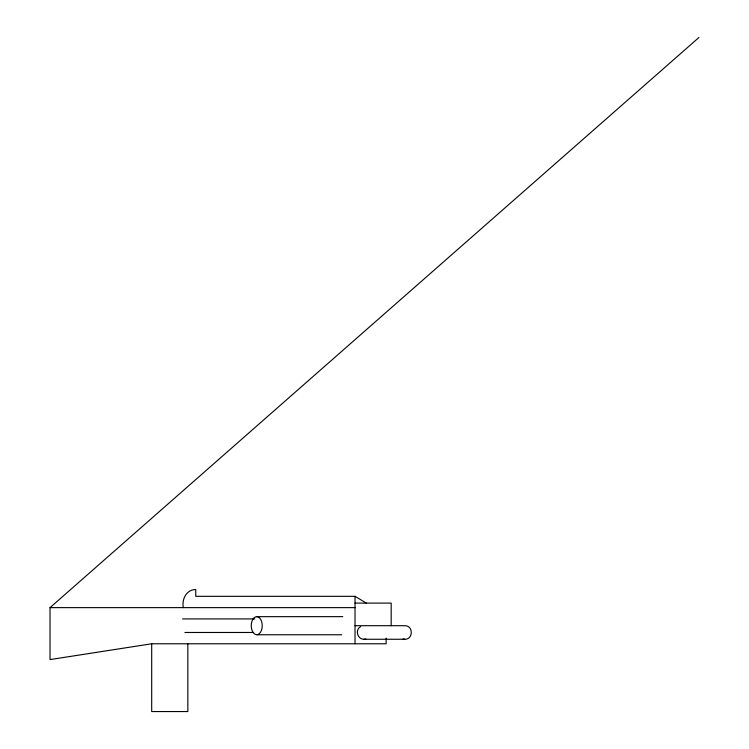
<?xml version="1.0" encoding="UTF-8"?>
<svg xmlns="http://www.w3.org/2000/svg" width="749" height="749" viewBox="0 0 749 749"><rect width="100%" height="100%" fill="white"/><g stroke="black" fill="none" stroke-linecap="round" stroke-linejoin="round"><path stroke-width="1.12" d="M386.119 638.12L386.119 643.775L151.691 643.775L50.024 659.588L50.024 607.626L698.976 37.45M360.672 626.604C354.754 629.675 357.404 639.552 364.061 639.253L404.732 639.253C413.439 639.58 413.439 625.368 404.732 625.696L355.026 625.696M364.061 639.253L365.821 639.019M366.327 603.104L355.026 596.326L195.751 596.326L195.751 589.547C186.454 589.407 181.614 599.415 183.327 607.626M355.026 603.104L391.175 603.104L391.175 625.696M50.024 607.626L355.026 607.626M256.748 616.67A9.025 5.496 -90 0 1 261.504 630.209A9.025 5.496 -90 0 1 251.992 630.209A9.025 5.496 -90 0 1 256.748 616.67L342.742 616.642M182.578 618.917L254.8 618.917M184.909 632.474L253.63 632.474M256.748 634.759L341.75 634.759M402.971 639.019L404.732 639.253M355.026 596.326L355.026 643.775M187.84 643.775L187.84 711.55L151.691 711.55L151.691 643.775"/></g></svg>
